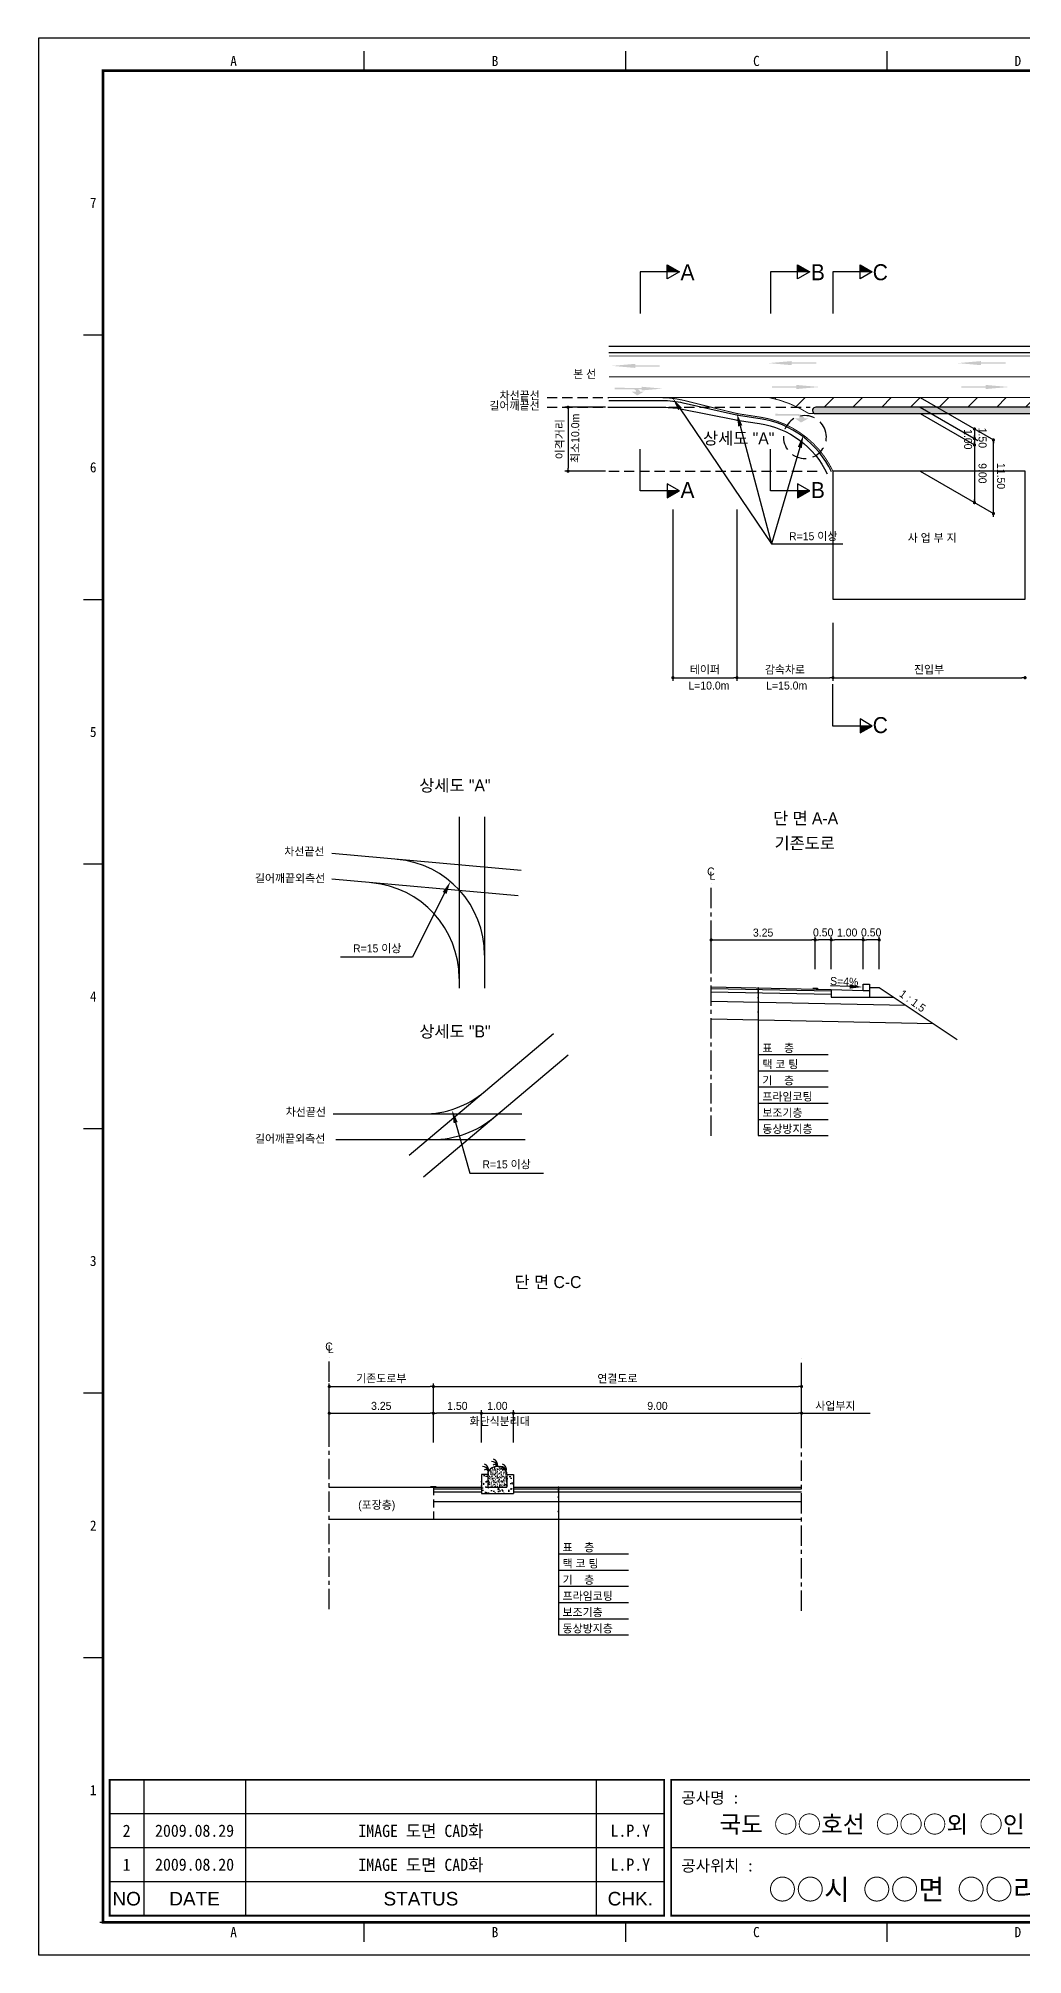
# Model space of a CAD drawing. Header units: millimetres. Extents: x 440 to 864, y 1 to 301.
# Drawn here: x 440.4 to 594.1, y 1.4 to 300.7 of the extents above; entities that cross this region are included whole.
import ezdxf
from ezdxf.enums import TextEntityAlignment as Align

# ---------------------------------------------------------------- set-up
doc = ezdxf.new("R2010")
doc.units = ezdxf.units.MM
doc.linetypes.add('CENTER', pattern=[50.8, 31.75, -6.35, 6.35, -6.35])
doc.linetypes.add('HIDDEN', pattern=[9.525, 6.35, -3.175])
for name, color, linetype in [('CC-GSTR-0004', 4, 'Continuous'), ('CM-LANE-0030', 30, 'Continuous'), ('CZ-DIMT-0002', 7, 'Continuous'), ('CZ-EXST-0002', 1, 'Continuous'), ('CZ-LIN1-0007', 7, 'Continuous'), ('CZ-LIN2-0003', 3, 'Continuous'), ('CZ-LINE-0001', 7, 'Continuous'), ('CZ-TEXT-BOX0', 7, 'Continuous'), ('TITLE', 7, 'Continuous')]:
    doc.layers.add(name, color=color, linetype=linetype)
doc.styles.add('견고딕', font='arial.ttf')
doc.styles.add('돋움', font='')
doc.styles.add('돋음체', font='')
doc.styles.get('돋움').set_extended_font_data('Dotum')
doc.styles.get('돋음체').set_extended_font_data('DotumChe')

# ---------------------------------------------------------------- blocks, each defined once
blk = doc.blocks.new('_Dot')
at = {"color": 0, "linetype": 'ByBlock', "lineweight": -2}
blk.add_line((-0.5, 0), (-1, 0), dxfattribs=at)
at = {"color": 0, "linetype": 'ByBlock', "const_width": 0.5}
blk.add_lwpolyline([(-0.25, 0, 1), (0.25, 0, 1)], format="xyb", close=True, dxfattribs=at)

msp = doc.modelspace()

# ---------------------------------------------------------------- hatches: boundary and pattern name
at = {"layer": 'CM-LANE-0030'}
h = msp.add_hatch(dxfattribs=at)
h.set_pattern_fill('ANSI31', color=256, style=0)
h.set_pattern_definition([(45, (-540.784, -420.7323), (-2.245064, 2.245064), [])])
h.paths.add_polyline_path([(708.04, 243.11, -0.768606), (708.29, 242.18, 0.001764), (708.18, 242.11), (709.22, 242.11, -0.102655), (716.36, 244.12), (723.51, 244.61), (554.53, 244.61, -0.092011), (560.71, 242.11), (561.61, 242.11, 0.002052), (561.48, 242.2, -0.737198), (561.76, 243.11)])
at = {"layer": 'CZ-EXST-0002'}
h = msp.add_hatch(dxfattribs=at)
h.set_pattern_fill('AR-CONC', color=256, scale=0.01, style=0)
h.set_pattern_definition([(50, (-598.5707, 3557.2424), (1.8218467, -0.15939086), [0.1905, -2.0955]), (355, (-598.5707, 3557.2424), (-0.3524283, 1.9105664), [0.1524, -1.6764]), (100.451, (-598.4188, 3557.229), (1.469425, 1.7511669), [0.1619, -1.7809]), (46.1842, (-598.5707, 3557.7504), (2.7107904, -0.4204233), [0.28575, -3.14325]), (96.6356, (-598.3448, 3557.7153), (2.3740423, 2.4742556), [0.24285, -2.67135]), (351.184, (-598.5707, 3557.7504), (2.374046, 2.4742512), [0.2286, -2.5146]), (21, (-598.3167, 3557.6234), (1.5161488, -1.0226552), [0.1905, -2.0955]), (326, (-598.3167, 3557.6234), (0.6180203, 1.8418797), [0.1524, -1.6764]), (71.4514, (-598.1903, 3557.5381), (2.1341649, 0.8192286), [0.1619, -1.7809]), (37.5, (-598.57066, 3557.2424), (0.03088603, 0.84555039), [0, -1.65608, 0, -1.7018, 0, -1.68275]), (7.5, (-598.5707, 3557.2424), (0.66819663, 1.00180575), [0, -0.97028, 0, -1.61798, 0, -0.64135]), (327.5, (-599.1371, 3557.2424), (1.35590595, -0.05728744), [0, -0.635, 0, -1.9812, 0, -2.6289]), (317.5, (-599.3911, 3557.2424), (1.4812918, 0.2542649), [0, -0.8255, 0, -1.31572, 0, -1.8669])])
h.paths.add_polyline_path([(514.55, 73.4), (514.55, 76.4), (513.55, 76.4), (513.55, 74.4), (510.55, 74.4), (510.55, 76.4), (509.55, 76.4), (509.55, 73.4)])
h = msp.add_hatch(dxfattribs=at)
h.set_pattern_fill('AR-SAND', color=256, scale=0.01, style=0)
h.set_pattern_definition([(37.5, (-598.57066, 3557.24237), (-0.016000313, 0.489413237), [0, -0.38608, 0, -0.4318, 0, -0.41275]), (7.5, (-598.57066, 3557.2424), (0.44952328, 0.7168251), [0, -0.20828, 0, -0.34798, 0, -0.13335]), (327.5, (-598.8831, 3557.24237), (0.79099237, 0.001437185), [0, -0.127, 0, -0.4572, 0, -0.5969]), (317.5, (-598.8831, 3557.2424), (0.76355645, 0.22292932), [0, -0.0635, 0, -0.29972, 0, -0.3429])])
edge = h.paths.add_edge_path()
edge.add_ellipse((512.05, 76.4), major_axis=(-1.5, 0), ratio=0.829212, start_angle=180, end_angle=360)
edge.add_line((510.55, 76.4), (510.55, 74.4))
edge.add_line((510.55, 74.4), (513.55, 74.4))
edge.add_line((513.55, 74.4), (513.55, 76.4))
at = {"layer": 'CZ-LIN1-0007'}
for points in [[(533.58, 249.89), (533.58, 249.68), (537.41, 249.68), (537.41, 249.47), (533.58, 249.47), (533.58, 249.25), (529.93, 249.57)], [(558.02, 250.32), (558.02, 250.11), (561.84, 250.11), (561.84, 249.89), (558.02, 249.89), (558.02, 249.68), (554.37, 250)], [(587.58, 250.32), (587.58, 250.11), (591.41, 250.11), (591.41, 249.89), (587.58, 249.89), (587.58, 249.68), (583.93, 250)], [(533.46, 246.13, -0.267976), (534.37, 245.53), (534.92, 245.53), (533.89, 244.95), (533.06, 245.52), (533.67, 245.53, 0.504994), (533.4, 245.89), (530.35, 245.91), (530.35, 246.15)], [(534.59, 246.31), (534.59, 246.11), (531.17, 246.11), (531.17, 245.92), (534.59, 245.92), (534.59, 245.73), (537.86, 246.02)], [(558.75, 246.59), (558.75, 246.37), (554.93, 246.37), (554.93, 246.16), (558.75, 246.16), (558.75, 245.95), (562.4, 246.27)], [(588.32, 246.59), (588.32, 246.37), (584.49, 246.37), (584.49, 246.16), (588.32, 246.16), (588.32, 245.95), (591.97, 246.27)], [(558.98, 242.06, -0.267976), (560.01, 241.37), (560.64, 241.37), (559.47, 240.72), (558.52, 241.36), (559.22, 241.37, 0.504994), (558.91, 241.79), (555.44, 241.81), (555.45, 242.08)], [(562.05, 152.22), (562.05, 152.34), (561.3, 152.36), (561.3, 152.23)], [(502.42, 74.4), (502.42, 74.52), (501.67, 74.52), (501.67, 74.4)]]:
    msp.add_hatch(color=256, dxfattribs=at).paths.add_polyline_path(points)
at = {"layer": 'CZ-LIN2-0003'}
h = msp.add_hatch(dxfattribs=at)
h.set_pattern_fill('CROSS', color=256, scale=0.075, style=0)
h.set_pattern_definition([(0, (-540.78406, -420.7323), (0.47625, 0.47625), [0.238125, -0.714375]), (90, (-540.665, -420.85137), (-0.47625, 0.47625), [0.238125, -0.714375])])
h.paths.add_polyline_path([(708.18, 242.11, -0.001764), (708.29, 242.18, 0.768606), (708.04, 243.11), (561.76, 243.11, 0.737198), (561.48, 242.2, -0.002052), (561.61, 242.11)])
at = {"layer": 'CZ-LINE-0001'}
for points in [[(538.58, 265.38), (538.58, 264.28), (540.48, 264.28)], [(558.94, 265.38), (558.94, 264.28), (560.84, 264.28)], [(568.7, 265.38), (568.7, 264.28), (570.6, 264.28)], [(540.48, 230.04), (538.58, 230.04), (538.58, 228.94)], [(560.84, 230.04), (558.94, 230.04), (558.94, 228.94)], [(570.6, 193.31), (568.7, 193.31), (568.7, 192.22)]]:
    msp.add_hatch(color=256, dxfattribs=at).paths.add_polyline_path(points)

# ---------------------------------------------------------------- linework, layer by layer
at = {"color": 0, "linetype": 'ByBlock', "lineweight": -2}
for p, q in [((586.56, 239.46), (586.56, 239.21)), ((586.56, 238.46), (586.56, 238.71)), ((586.56, 237.96), (586.56, 237.71)), ((586.56, 237.46), (586.56, 237.71)), ((589.52, 237.75), (589.52, 237.5)), ((586.56, 228.46), (586.56, 228.71)), ((589.52, 226.75), (589.52, 227)), ((559.8, 85.95), (560.05, 85.95))]:
    msp.add_line(p, q, dxfattribs=at)
at = {"color": 0, "linetype": 'ByBlock', "const_width": 0.25}
for points in [[(586.56, 239.58, 1), (586.56, 239.83, 1)], [(586.56, 238.08, 1), (586.56, 238.33, 1)], [(586.56, 238.33, 1), (586.56, 238.08, 1)], [(586.56, 237.33, 1), (586.56, 237.08, 1)], [(589.52, 237.87, 1), (589.52, 238.12, 1)], [(586.56, 228.33, 1), (586.56, 228.08, 1)], [(589.52, 226.62, 1), (589.52, 226.37, 1)], [(559.67, 85.95, 1), (559.42, 85.95, 1)]]:
    msp.add_lwpolyline(points, format="xyb", close=True, dxfattribs=at)
at = {"layer": 'CC-GSTR-0004'}
for p, q in [((569.18, 151.97), (569.18, 152.97)), ((569.18, 152.97), (570.18, 152.97)), ((570.18, 152.97), (570.18, 150.97)), ((564.18, 152.17), (564.18, 150.97)), ((564.18, 152.17), (569.18, 151.97)), ((564.18, 150.97), (570.18, 150.97)), ((569.18, 151.97), (570.18, 151.97))]:
    msp.add_line(p, q, dxfattribs=at)
for points in [[(764.46, 252.61), (529.46, 252.61)], [(764.46, 251.61), (529.46, 251.61)]]:
    msp.add_lwpolyline(points, dxfattribs=at)
for points in [[(564.23, 233.01, 0.250676), (553.07, 241.32), (550, 241.78), (550, 241.78, -0.018175), (548.93, 241.98), (548.93, 241.98), (541.09, 243.75), (541.09, 243.75, 0.055452), (537.79, 244.11), (529.46, 244.11)], [(529.46, 243.11), (537.96, 243.11, -0.049659), (540.92, 242.82), (549.09, 241.17, 0.012396), (549.83, 241.05), (552.96, 240.58, -0.250676), (563.55, 232.69)]]:
    msp.add_lwpolyline(points, format="xyb", dxfattribs=at)
at = {"layer": 'CM-LANE-0030', "const_width": 0.15}
msp.add_lwpolyline([(764.46, 247.86), (529.46, 247.86)], dxfattribs=at)
msp.add_lwpolyline([(554.53, 244.61), (723.51, 244.61), (716.36, 244.12, 0.102655), (709.22, 242.11), (560.71, 242.11, 0.092011)], format="xyb", close=True, dxfattribs=at)
at = {"layer": 'CZ-EXST-0002'}
for p, q in [((506.08, 179.12), (506.08, 152.34)), ((510.06, 179.12), (510.06, 152.34)), ((515.77, 170.75), (486.18, 173.38)), ((515.28, 166.78), (486.18, 169.36)), ((498.28, 126.27), (520.83, 145.26)), ((500.49, 122.9), (523.09, 141.93)), ((486.41, 132.7), (515.89, 132.7)), ((486.82, 128.7), (516.37, 128.7)), ((485.8, 74.4), (502.05, 74.4)), ((485.8, 69.4), (502.05, 69.4))]:
    msp.add_line(p, q, dxfattribs=at)
at = {"layer": 'CZ-LIN1-0007'}
for p, q in [((561.3, 152.36), (562.05, 152.34)), ((561.3, 152.23), (562.05, 152.22)), ((562.05, 152.34), (562.05, 152.22)), ((501.67, 74.4), (501.67, 74.52)), ((501.67, 74.52), (502.42, 74.52)), ((502.42, 74.4), (501.67, 74.4)), ((502.42, 74.52), (502.42, 74.4))]:
    msp.add_line(p, q, dxfattribs=at)
at = {"layer": 'CZ-LIN1-0007', "const_width": 0.15}
msp.add_lwpolyline([(764.46, 251.11), (529.46, 251.11)], dxfattribs=at)
msp.add_lwpolyline([(564.46, 233.11, 0.250676), (553.11, 241.56), (550.17, 242.01), (550.17, 242.01, -0.024027), (548.76, 242.29), (548.76, 242.29), (541.25, 244.16), (541.25, 244.16, 0.061321), (537.61, 244.61), (529.46, 244.61)], format="xyb", dxfattribs=at)
at = {"layer": 'CZ-LIN1-0007', "linetype": 'HIDDEN', "const_width": 0.15}
msp.add_lwpolyline([(537.61, 244.61), (554.53, 244.61)], dxfattribs=at)
at = {"layer": 'CZ-LIN2-0003'}
for p, q in [((545.43, 152.55), (564.18, 152.17)), ((545.43, 152.3), (564.18, 151.92)), ((545.43, 151.8), (564.18, 151.42)), ((545.43, 150.3), (575.85, 149.69)), ((570.18, 152.47), (571.68, 152.47)), ((570.18, 150.97), (573.93, 150.97)), ((571.68, 152.47), (583.88, 144.34)), ((545.43, 147.55), (580.1, 146.85)), ((510.55, 76.4), (509.55, 76.4)), ((509.55, 76.4), (509.55, 73.4)), ((510.55, 76.4), (510.55, 74.4)), ((513.55, 76.4), (513.55, 74.4)), ((513.55, 76.4), (514.55, 76.4)), ((514.55, 76.4), (514.55, 73.4)), ((502.05, 74.4), (509.55, 74.4)), ((502.05, 74.15), (509.55, 74.15)), ((502.05, 73.65), (509.55, 73.65)), ((502.05, 72.15), (559.55, 72.15)), ((509.55, 73.4), (514.55, 73.4)), ((510.55, 74.4), (513.55, 74.4)), ((514.55, 74.4), (559.55, 74.4)), ((514.55, 74.15), (559.55, 74.15)), ((514.55, 73.65), (559.55, 73.65)), ((502.05, 69.4), (559.55, 69.4))]:
    msp.add_line(p, q, dxfattribs=at)
msp.add_lwpolyline([(561.48, 242.2, -0.002052), (561.61, 242.11), (708.18, 242.11, -0.001764), (708.29, 242.18, 0.768606), (708.04, 243.11), (561.76, 243.11, 0.737198)], format="xyb", close=True, dxfattribs=at)
msp.add_lwpolyline([(594.46, 233.11), (564.46, 233.11), (564.46, 213.11), (594.46, 213.11)], close=True, dxfattribs=at)
for centre, radius, start, end in [((495.06, 157.53), 15, 0, 84.9204), ((491.08, 153.87), 15, 0, 84.9204), ((500.44, 147.7), 15, 270, 310.097), ((501.9, 143.7), 15, 270, 310.097), ((509.67, 77.08), 1, 347.1802, 67.3267), ((511.18, 77.52), 0.88, 7.8639, 92.7752), ((511.63, 77.49), 0.44, 19.771, 124.0366), ((511.07, 77.86), 1, 347.1802, 67.3267), ((512.46, 77.08), 1, 347.1802, 67.3267), ((509.78, 76.74), 0.88, 7.8639, 92.7752), ((510.24, 76.71), 0.44, 19.771, 124.0366), ((512.57, 76.74), 0.88, 7.8639, 92.7752), ((513.03, 76.71), 0.44, 19.771, 124.0366)]:
    msp.add_arc(centre, radius, start, end, dxfattribs=at)
msp.add_ellipse((512.05, 76.4), major_axis=(-1.5, 0), ratio=0.829212, start_param=3.141593, end_param=6.283185, dxfattribs=at)
at = {"layer": 'CZ-LINE-0001'}
for p, q in [((540.48, 264.28), (534.34, 264.28)), ((534.34, 264.28), (534.34, 257.74)), ((538.58, 263.18), (538.58, 265.38)), ((538.58, 265.38), (540.48, 264.28)), ((540.48, 264.28), (538.58, 263.18)), ((560.84, 264.28), (554.7, 264.28)), ((554.7, 264.28), (554.7, 257.74)), ((558.94, 263.18), (558.94, 265.38)), ((558.94, 265.38), (560.84, 264.28)), ((560.84, 264.28), (558.94, 263.18)), ((570.6, 264.28), (564.46, 264.28)), ((564.46, 264.28), (564.46, 257.74)), ((568.7, 263.18), (568.7, 265.38)), ((568.7, 265.38), (570.6, 264.28)), ((570.6, 264.28), (568.7, 263.18)), ((528.96, 243.11), (522.58, 243.11)), ((523.08, 242.61), (523.08, 233.61)), ((578.06, 244.61), (589.52, 238)), ((578.06, 243.11), (587.06, 237.92)), ((578.06, 243.11), (587.06, 237.92)), ((578.06, 242.11), (586.56, 237.21)), ((534.34, 230.04), (534.34, 236.58)), ((554.7, 230.04), (554.7, 236.58)), ((586.56, 239.21), (586.56, 228.21)), ((589.52, 226.01), (589.52, 238)), ((528.96, 233.11), (522.58, 233.11)), ((540.48, 230.04), (538.58, 231.14)), ((538.58, 231.14), (538.58, 228.94)), ((560.84, 230.04), (558.94, 231.14)), ((558.94, 231.14), (558.94, 228.94)), ((578.06, 233.11), (589.52, 226.5)), ((540.48, 230.04), (534.34, 230.04)), ((538.58, 228.94), (540.48, 230.04)), ((560.84, 230.04), (554.7, 230.04)), ((558.94, 228.94), (560.84, 230.04)), ((539.46, 227.14), (539.46, 200.36)), ((549.46, 227.14), (549.46, 200.36)), ((549.46, 227.14), (549.46, 200.36)), ((554.87, 221.76), (566, 221.76)), ((564.46, 209.41), (564.46, 200.36)), ((564.46, 209.41), (564.46, 200.36)), ((539.96, 200.86), (548.96, 200.86)), ((549.96, 200.86), (563.96, 200.86)), ((564.96, 200.86), (593.96, 200.86)), ((564.46, 193.31), (564.46, 199.86)), ((570.6, 193.31), (564.46, 193.31)), ((570.6, 193.31), (568.7, 194.41)), ((568.7, 194.41), (568.7, 192.22)), ((568.7, 192.22), (570.6, 193.31)), ((545.43, 155.34), (545.43, 160.39)), ((545.93, 159.89), (561.18, 159.89)), ((561.68, 155.34), (561.68, 160.39)), ((561.68, 155.34), (561.68, 160.39)), ((563.68, 159.89), (562.18, 159.89)), ((564.18, 155.34), (564.18, 160.39)), ((564.18, 155.34), (564.18, 160.39)), ((568.68, 159.89), (564.68, 159.89)), ((569.18, 155.34), (569.18, 160.39)), ((569.18, 157.79), (569.18, 160.39)), ((571.18, 159.89), (569.68, 159.89)), ((571.68, 155.34), (571.68, 160.39)), ((552.78, 152.41), (552.78, 129.33)), ((552.78, 141.98), (563.72, 141.98)), ((552.78, 139.45), (563.72, 139.45)), ((552.78, 136.92), (563.72, 136.92)), ((552.78, 134.39), (563.72, 134.39)), ((552.78, 131.86), (563.72, 131.86)), ((552.78, 129.33), (563.72, 129.33)), ((485.8, 86.45), (485.8, 90.62)), ((486.3, 90.12), (501.55, 90.12)), ((502.05, 86.45), (502.05, 90.62)), ((502.05, 86.45), (502.05, 90.62)), ((502.55, 90.12), (559.05, 90.12)), ((559.55, 86.45), (559.55, 90.62)), ((485.8, 81.39), (485.8, 86.45)), ((486.3, 85.95), (501.55, 85.95)), ((502.05, 81.39), (502.05, 86.45)), ((502.05, 81.39), (502.05, 86.45)), ((509.05, 85.95), (502.55, 85.95)), ((509.55, 81.39), (509.55, 86.45)), ((509.55, 81.39), (509.55, 86.45)), ((510.05, 85.95), (514.05, 85.95)), ((514.55, 81.39), (514.55, 86.45)), ((514.55, 81.39), (514.55, 86.45)), ((515.05, 85.95), (559.05, 85.95)), ((559.55, 81.39), (559.55, 86.45)), ((559.55, 81.39), (559.55, 86.45)), ((560.05, 85.95), (570.27, 85.95)), ((521.58, 74.4), (521.58, 51.31)), ((521.58, 63.97), (532.51, 63.97)), ((521.58, 61.44), (532.51, 61.44)), ((521.58, 58.91), (532.51, 58.91)), ((521.58, 56.38), (532.51, 56.38)), ((521.58, 53.84), (532.51, 53.84)), ((521.58, 51.31), (532.51, 51.31))]:
    msp.add_line(p, q, dxfattribs=at)
at = {"layer": 'CZ-LINE-0001', "linetype": 'HIDDEN', "ltscale": 0.25}
for p, q in [((519.8, 244.61), (529.46, 244.61)), ((519.8, 243.11), (560.9, 243.11)), ((529.46, 233.11), (562.48, 233.11))]:
    msp.add_line(p, q, dxfattribs=at)
at = {"layer": 'CZ-LINE-0001', "linetype": 'HIDDEN', "ltscale": 0.35}
msp.add_line((563.41, 238.85), (563.41, 238.85), dxfattribs=at)
at = {"layer": 'CZ-LINE-0001', "linetype": 'CENTER', "ltscale": 0.1}
for p, q in [((545.43, 129.27), (545.43, 168.65)), ((485.8, 55.32), (485.8, 94.7)), ((559.55, 55.07), (559.55, 94.45))]:
    msp.add_line(p, q, dxfattribs=at)
at = {"layer": 'CZ-LINE-0001', "linetype": 'HIDDEN', "ltscale": 0.2}
msp.add_line((502.05, 74.4), (502.05, 69.4), dxfattribs=at)
at = {"layer": 'CZ-LINE-0001'}
for points in [[(540.57, 242.84), (554.87, 221.76)], [(549.97, 240.2), (554.87, 221.76)], [(559.28, 236.84), (554.87, 221.76)], [(503.81, 167.23), (498.81, 157.21), (487.57, 157.21)], [(567.05, 152.61), (564.05, 152.73)], [(505.53, 131.35), (507.76, 123.47), (519.26, 123.47)]]:
    msp.add_lwpolyline(points, dxfattribs=at)
at = {"layer": 'CZ-LINE-0001', "linetype": 'HIDDEN', "ltscale": 0.35}
msp.add_arc((560.08, 238.45), 3.35, 6.7667, 6.749, dxfattribs=at)
at = {"layer": 'CZ-LINE-0001', "linetype": 'ByBlock'}
for centre, start, end in [((552.78, 151.66), 0, 180), ((552.78, 151.66), 0, 180), ((552.78, 151.66), 180, 0), ((552.78, 151.66), 180, 0), ((552.78, 150.86), 0, 180), ((552.78, 150.86), 0, 180), ((552.78, 150.86), 180, 0), ((552.78, 150.86), 180, 0), ((552.78, 152.35), 0, 180), ((552.78, 152.35), 0, 180), ((552.78, 152.35), 180, 0), ((552.78, 152.35), 180, 0), ((552.78, 152.15), 0, 180), ((552.78, 152.15), 0, 180), ((552.78, 152.15), 180, 0), ((552.78, 152.15), 180, 0), ((552.78, 151.91), 0, 180), ((552.78, 151.91), 0, 180), ((552.78, 151.91), 180, 0), ((552.78, 151.91), 180, 0), ((552.78, 148.63), 0, 180), ((552.78, 148.63), 0, 180), ((552.78, 148.63), 180, 0), ((552.78, 148.63), 180, 0), ((521.57, 73.65), 0, 180), ((521.57, 73.65), 0, 180), ((521.57, 73.65), 180, 0), ((521.57, 73.65), 180, 0), ((521.57, 72.85), 0, 180), ((521.57, 72.85), 0, 180), ((521.57, 72.85), 180, 0), ((521.57, 72.85), 180, 0), ((521.58, 74.34), 0, 180), ((521.58, 74.34), 0, 180), ((521.58, 74.34), 180, 0), ((521.58, 74.34), 180, 0), ((521.58, 74.13), 0, 180), ((521.58, 74.13), 0, 180), ((521.58, 74.13), 180, 0), ((521.58, 74.13), 180, 0), ((521.58, 73.9), 0, 180), ((521.58, 73.9), 0, 180), ((521.58, 73.9), 180, 0), ((521.58, 73.9), 180, 0), ((521.57, 70.61), 0, 180), ((521.57, 70.61), 0, 180), ((521.57, 70.61), 180, 0), ((521.57, 70.61), 180, 0)]:
    msp.add_arc(centre, 0.0625, start, end, dxfattribs=at)
at = {"layer": 'CZ-LINE-0001'}
for points in [[(540.29, 242.66), (539.44, 244.5), (540.84, 243.03)], [(549.65, 240.11), (549.46, 242.13), (550.3, 240.28)], [(558.96, 236.93), (559.84, 238.76), (559.6, 236.75)], [(503.51, 167.38), (504.71, 169.02), (504.11, 167.08)], [(567.06, 152.95), (569.05, 152.53), (567.04, 152.28)], [(505.21, 131.26), (504.99, 133.28), (505.85, 131.44)]]:
    msp.add_solid(points, dxfattribs=at)
at = {"layer": 'TITLE', "color": 7, "linetype": 'Continuous'}
for p, q in [((491.27, 295.7), (491.27, 298.72)), ((532.09, 295.7), (532.09, 298.72)), ((572.91, 295.7), (572.91, 298.72)), ((450.44, 254.37), (447.42, 254.37)), ((450.44, 213.04), (447.42, 213.04)), ((450.44, 171.71), (447.42, 171.71)), ((450.44, 130.39), (447.42, 130.39)), ((450.44, 89.06), (447.42, 89.06)), ((450.44, 47.73), (447.42, 47.73)), ((491.27, 3.38), (491.27, 6.4)), ((532.09, 3.38), (532.09, 6.4)), ((572.91, 3.38), (572.91, 6.4))]:
    msp.add_line(p, q, dxfattribs=at)
at = {"layer": 'TITLE', "ltscale": 150}
for p, q in [((456.81, 28.68), (456.81, 7.46)), ((472.72, 28.68), (472.72, 7.46)), ((527.5, 28.68), (527.5, 7.46)), ((538.11, 23.38), (451.5, 23.38)), ((538.11, 18.07), (451.5, 18.07)), ((625.78, 18.07), (539.17, 18.07)), ((538.11, 12.76), (451.5, 12.76))]:
    msp.add_line(p, q, dxfattribs=at)
at = {"layer": 'TITLE'}
msp.add_line((858.8, 6.4), (449.94, 6.4), dxfattribs=at)
msp.add_lwpolyline([(440.36, 1.36), (863.72, 1.36), (863.72, 300.74), (440.36, 300.74)], close=True, dxfattribs=at)
at = {"layer": 'TITLE', "linetype": 'Continuous', "const_width": 0.403}
msp.add_lwpolyline([(450.44, 6.4), (450.44, 295.7), (858.69, 295.7), (858.69, 6.4)], close=True, dxfattribs=at)
at = {"layer": 'TITLE', "ltscale": 150, "const_width": 0.265}
for points in [[(451.5, 28.68), (538.11, 28.68), (538.11, 7.46), (451.5, 7.46)], [(539.17, 28.68), (625.78, 28.68), (625.78, 7.46), (539.17, 7.46)]]:
    msp.add_lwpolyline(points, close=True, dxfattribs=at)

# ---------------------------------------------------------------- block references
at = {"layer": 'CZ-LINE-0001', "xscale": 0.5, "yscale": 0.5, "zscale": 0.5}
for p, rotation in [((523.08, 243.11), 90), ((523.08, 233.11), 270), ((539.46, 200.86), 180), ((549.46, 200.86), 180), ((564.46, 200.86), 180), ((545.43, 159.89), 180), ((561.68, 159.89), 180), ((564.18, 159.89), 180), ((569.18, 159.89), 180), ((485.8, 90.12), 180), ((502.05, 90.12), 180), ((485.8, 85.95), 180), ((502.05, 85.95), 180), ((509.55, 85.95), 180), ((514.55, 85.95), 180)]:
    msp.add_blockref('_Dot', p, dxfattribs=dict(at, rotation=rotation))
for p in [(549.46, 200.86), (564.46, 200.86), (594.46, 200.86), (561.68, 159.89), (564.18, 159.89), (569.18, 159.89), (571.68, 159.89), (502.05, 90.12), (559.55, 90.12), (502.05, 85.95), (509.55, 85.95), (514.55, 85.95), (559.55, 85.95)]:
    msp.add_blockref('_Dot', p, dxfattribs=at)

# ---------------------------------------------------------------- texts
at = {"layer": 'CZ-DIMT-0002', "style": '돋움'}
for s, height, p in [('A', 2.5, (541.74, 264.2)), ('B', 2.5, (562.1, 264.2)), ('C', 2.5, (571.85, 264.2)), ('본 선', 1.25, (525.68, 248.3)), ('차선끝선', 1.25, (515.53, 244.95)), ('길어깨끝선', 1.25, (514.73, 243.35)), ('상세도 "A"', 1.875, (549.74, 238.25)), ('A', 2.5, (541.74, 230.17)), ('B', 2.5, (562.1, 230.17)), ('R=15 이상', 1.25, (561.37, 222.96)), ('사 업 부 지', 1.25, (579.95, 222.7)), ('L=10.0m', 1.25, (545.08, 199.63)), ('L=15.0m', 1.25, (557.23, 199.63)), ('C', 2.5, (571.85, 193.45)), ('차선끝선', 1.25, (481.91, 173.71)), ('C', 1.25, (545.39, 170.58)), ('길어깨끝외측선', 1.25, (479.67, 169.52)), ('L', 1.25, (545.65, 169.92)), ('R=15 이상', 1.25, (493.28, 158.57)), ('차선끝선', 1.25, (482.14, 133.03)), ('길어깨끝외측선', 1.25, (479.68, 128.85)), ('R=15 이상', 1.25, (513.48, 124.83)), ('C', 1.25, (485.76, 96.37)), ('L', 1.25, (486.02, 95.97))]:
    msp.add_text(s, height=height, dxfattribs=at).set_placement(p, align=Align.MIDDLE_CENTER)
msp.add_text('최소10.0m', height=1.25, rotation=90, dxfattribs=at).set_placement((524.83, 234.41))
for s, rotation, p in [('S=4%', 357.7094, (566.22, 153.4)), ('1 : 1.5', 323.8881, (576.89, 150.36))]:
    msp.add_text(s, height=1.25, rotation=rotation, dxfattribs=at).set_placement(p, align=Align.MIDDLE_CENTER)
for s, p in [('표    층', (553.43, 142.37)), ('택 코 팅', (553.43, 139.84)), ('기    층', (553.43, 137.31)), ('프라임코팅', (553.43, 134.78)), ('보조기층', (553.43, 132.25)), ('동상방지층', (553.43, 129.72)), ('사업부지', (561.7, 86.48)), ('화단식분리대', (507.7, 84.07)), ('(포장층)', (490.31, 71.01)), ('표    층', (522.23, 64.36)), ('택 코 팅', (522.23, 61.83)), ('기    층', (522.23, 59.3)), ('프라임코팅', (522.23, 56.77)), ('보조기층', (522.23, 54.23)), ('동상방지층', (522.23, 51.7))]:
    msp.add_text(s, height=1.25, dxfattribs=at).set_placement(p)
at = {"layer": 'CZ-DIMT-0002', "char_height": 1.25, "attachment_point": 5, "rotation": 270, "style": '돋움'}
for s, insert in [('1.00', (585.55, 238.1)), ('1.50', (587.81, 238.32)), ('9.00', (587.81, 232.78)), ('11.50', (590.7, 232.36))]:
    msp.add_mtext(s, dxfattribs=dict(at, insert=insert))
at = {"layer": 'CZ-LINE-0001', "insert": (521.88, 238.11), "char_height": 1.25, "attachment_point": 5, "rotation": 90, "style": '돋움'}
msp.add_mtext('\\A1;이격거리', dxfattribs=at)
at = {"layer": 'CZ-LINE-0001', "char_height": 1.25, "attachment_point": 5, "style": '돋움'}
for s, insert in [('\\A1;테이퍼', (544.46, 202.06)), ('\\A1;감속차로', (556.96, 202.06)), ('\\A1;진입부', (579.46, 202.06)), ('\\A1;3.25', (553.55, 161.03)), ('\\A1;0.50', (562.93, 161.06)), ('\\A1;1.00', (566.68, 161.04)), ('\\A1;0.50', (570.43, 161.06)), ('\\A1;기존도로부', (493.92, 91.32)), ('\\A1;연결도로', (530.8, 91.31)), ('\\A1;3.25', (493.92, 87.09)), ('\\A1;1.50', (505.8, 87.09)), ('\\A1;1.00', (512.05, 87.09)), ('\\A1;9.00', (537.05, 87.09))]:
    msp.add_mtext(s, dxfattribs=dict(at, insert=insert))
at = {"layer": 'CZ-TEXT-BOX0', "style": '돋움'}
for s, p in [('상세도 "A"', (505.42, 184.03)), ('단 면 A-A', (560.19, 178.9)), ('기존도로', (560.04, 175)), ('상세도 "B"', (505.43, 145.6)), ('단 면 C-C', (519.96, 106.44))]:
    msp.add_text(s, height=1.875, dxfattribs=at).set_placement(p, align=Align.MIDDLE_CENTER)
at = {"layer": 'TITLE', "color": 3, "linetype": 'Continuous', "style": '돋음체'}
for s, p in [('A', (470.85, 297.21)), ('B', (511.68, 297.21)), ('C', (552.5, 297.21)), ('D', (593.33, 297.21)), ('7', (448.93, 275.04)), ('6', (448.93, 233.71)), ('5', (448.93, 192.38)), ('4', (448.93, 151.06)), ('3', (448.93, 109.73)), ('2', (448.93, 68.4)), ('1', (448.93, 27.07)), ('A', (470.85, 4.89)), ('B', (511.68, 4.89)), ('C', (552.5, 4.89)), ('D', (593.33, 4.89))]:
    msp.add_text(s, height=1.59, dxfattribs=at).set_placement(p, align=Align.MIDDLE)
at = {"layer": 'TITLE', "style": '돋음체'}
for s, p in [('공사명 : ', (540.76, 24.97)), ('공사위치 :', (540.76, 14.36))]:
    msp.add_text(s, height=1.804, dxfattribs=at).set_placement(p)
at = {"layer": 'TITLE', "color": 1, "linetype": 'Continuous', "style": '돋음체'}
msp.add_text('2', height=1.91, dxfattribs=at).set_placement((454.15, 20.72), align=Align.MIDDLE)
at = {"layer": 'TITLE', "linetype": 'Continuous'}
for s, height, style, p in [('2009.08.29', 1.91, '돋음체', (464.76, 20.72)), ('L.P.Y', 1.91, '돋음체', (532.81, 20.72)), ('1', 1.91, '돋음체', (454.15, 15.42)), ('2009.08.20', 1.91, '돋음체', (464.76, 15.42)), ('L.P.Y', 1.91, '돋음체', (532.81, 15.42)), ('NO', 2.122, '견고딕', (454.15, 10.11)), ('DATE', 2.122, '견고딕', (464.76, 10.11)), ('STATUS', 2.122, '견고딕', (500.11, 10.11)), ('CHK.', 2.122, '견고딕', (532.81, 10.11))]:
    msp.add_text(s, height=height, dxfattribs=dict(at, style=style)).set_placement(p, align=Align.MIDDLE)
at = {"layer": 'TITLE', "style": '돋음체'}
for p in [(500.11, 20.72), (500.11, 15.42)]:
    msp.add_text('IMAGE 도면 CAD화', height=1.9099, dxfattribs=at).set_placement(p, align=Align.MIDDLE)
at = {"layer": 'TITLE', "color": 7, "linetype": 'Continuous', "style": '돋음체'}
for s, height, p in [('국도 ○○호선 ○○○외 ○인 도로점용시설공사', 2.7, (584.98, 21.76)), ('○○시 ○○면 ○○리○○-○번지', 3.1832, (587.01, 11.59))]:
    msp.add_text(s, height=height, dxfattribs=at).set_placement(p, align=Align.MIDDLE)

doc.saveas('drawing.dxf')
